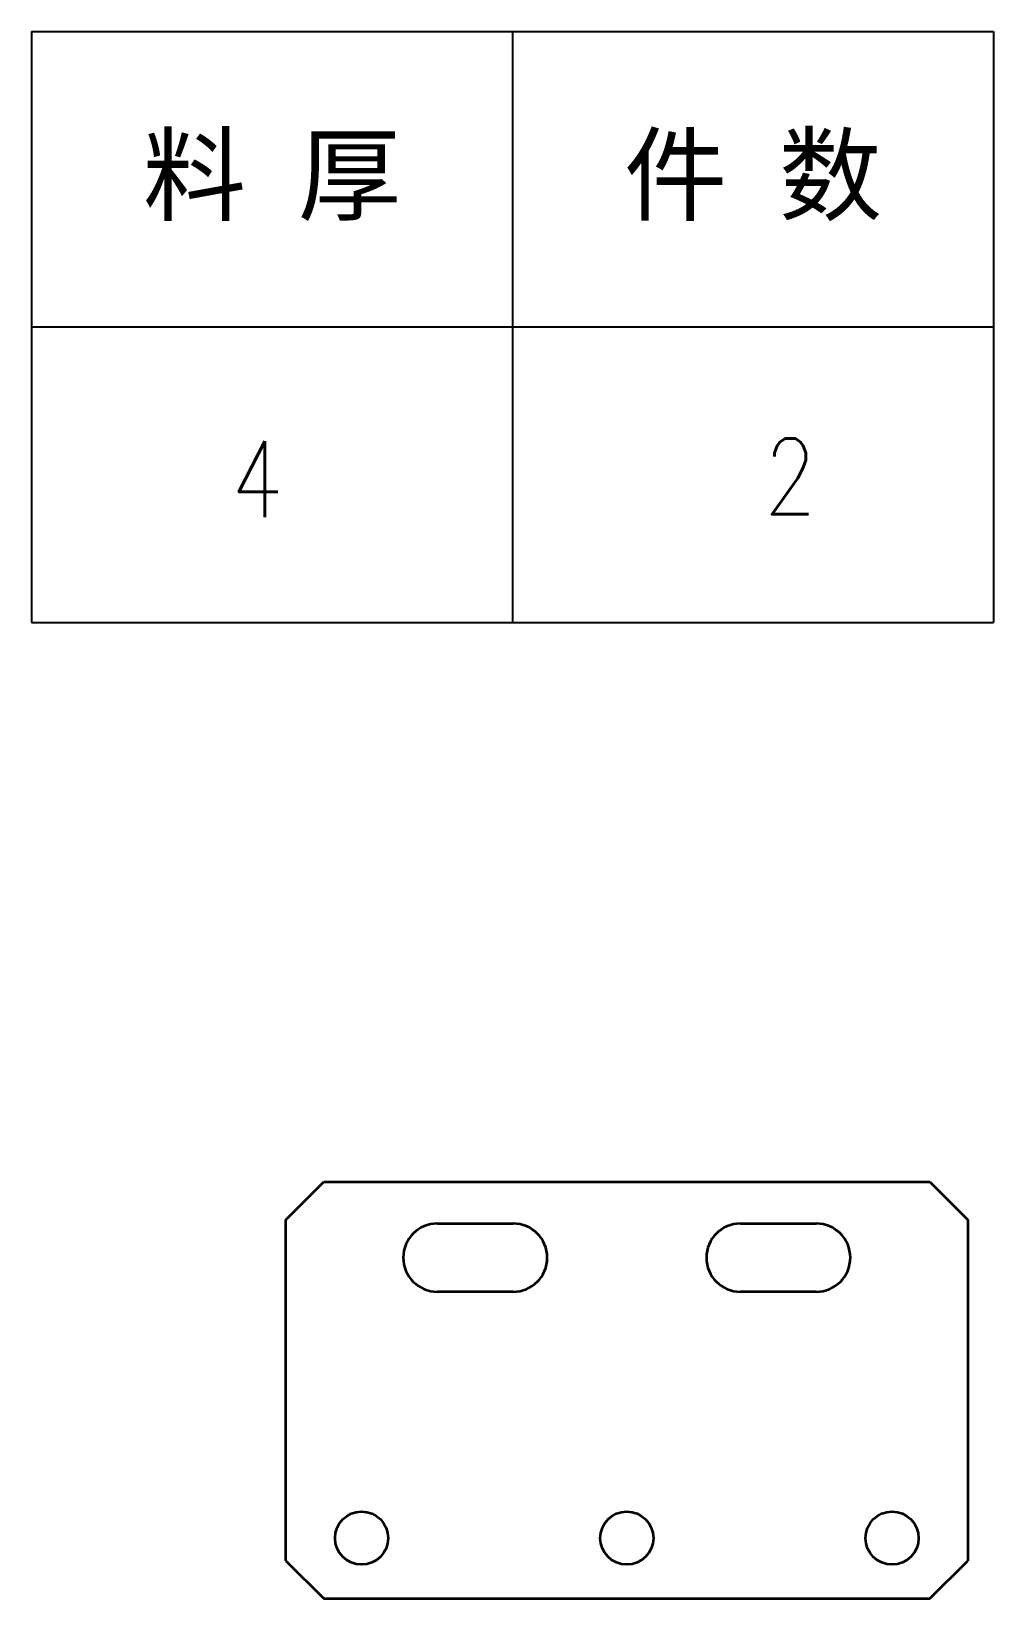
# Model space of a CAD drawing. Header units: millimetres. Extents: x -162325 to -83245, y 277409 to 326486.
# Drawn here: x -154188 to -154061, y 298622.7 to 298829.5 of the extents above; entities that cross this region are included whole.
import ezdxf
from ezdxf.enums import TextEntityAlignment as Align

# ---------------------------------------------------------------- set-up
doc = ezdxf.new("R2010")
doc.units = ezdxf.units.MM
doc.styles.add('DIM', font='romans.shx', dxfattribs={"width": 0.8, "bigfont": 'bigfont.shx'})
doc.styles.get("Standard").update_dxf_attribs({"font": 'txt', "bigfont": 'gbcbig.shx'})

# ---------------------------------------------------------------- blocks, each defined once
blk = doc.blocks.new('*T608')
at = {"color": 0, "linetype": 'ByBlock', "lineweight": -2, "transparency": 16777216}
for p, q in [((0, 0), (127, 0)), ((0, 0), (0, -78)), ((63.5, 0), (63.5, -78)), ((127, 0), (127, -78)), ((0, -39), (127, -39)), ((0, -78), (127, -78))]:
    blk.add_line(p, q, dxfattribs=at)
at = {"color": 0, "transparency": 16777216, "char_height": 10, "width": 60.5, "attachment_point": 5}
for s, insert in [('{\\fSimSun|b0|i0|c134|p2;料 厚}', (31.75, -19.5)), ('{\\fSimSun|b0|i0|c134|p2;件 数}', (95.25, -19.5))]:
    blk.add_mtext(s, dxfattribs=dict(at, insert=insert))
blk = doc.blocks.new('拆图参数')
blk.add_blockref('*T608', (-63.5, 78))
at = {"style": 'DIM', "width": 0.8}
blk.add_attdef('6', text='', height=10, dxfattribs=at).set_placement((-37.13, 18.91), align=Align.MIDDLE_LEFT)
blk.add_attdef('1', text='', height=10, dxfattribs=at).set_placement((36.65, 19.27), align=Align.MIDDLE_CENTER)

msp = doc.modelspace()

# ---------------------------------------------------------------- linework, layer by layer
at = {"color": 7, "lineweight": 35}
for p, q in [((-154154.397, 298672.674), (-154149.397, 298677.674)), ((-154149.397, 298677.674), (-154069.397, 298677.674)), ((-154069.397, 298677.674), (-154064.397, 298672.674)), ((-154154.397, 298627.674), (-154154.397, 298672.674)), ((-154134.397, 298672.174), (-154124.397, 298672.174)), ((-154094.397, 298672.174), (-154084.397, 298672.174)), ((-154064.397, 298672.674), (-154064.397, 298627.674)), ((-154124.397, 298663.174), (-154134.397, 298663.174)), ((-154084.397, 298663.174), (-154094.397, 298663.174)), ((-154154.397, 298627.674), (-154149.397, 298622.674)), ((-154069.397, 298622.674), (-154064.397, 298627.674)), ((-154149.397, 298622.674), (-154069.397, 298622.674))]:
    msp.add_line(p, q, dxfattribs=at)
for centre in [(-154144.397, 298630.674), (-154109.397, 298630.674), (-154074.397, 298630.674)]:
    msp.add_circle(centre, 3.5, dxfattribs=at)
for centre, start, end in [((-154134.397, 298667.674), 90, 270), ((-154124.397, 298667.674), 270, 90), ((-154094.397, 298667.674), 90, 270), ((-154084.397, 298667.674), 270, 90)]:
    msp.add_arc(centre, 4.5, start, end, dxfattribs=at)

# ---------------------------------------------------------------- block references
msp.add_blockref('拆图参数', (-154124.484, 298751.498)).add_auto_attribs({'1': '2', '6': '4'})

doc.saveas('drawing.dxf')
